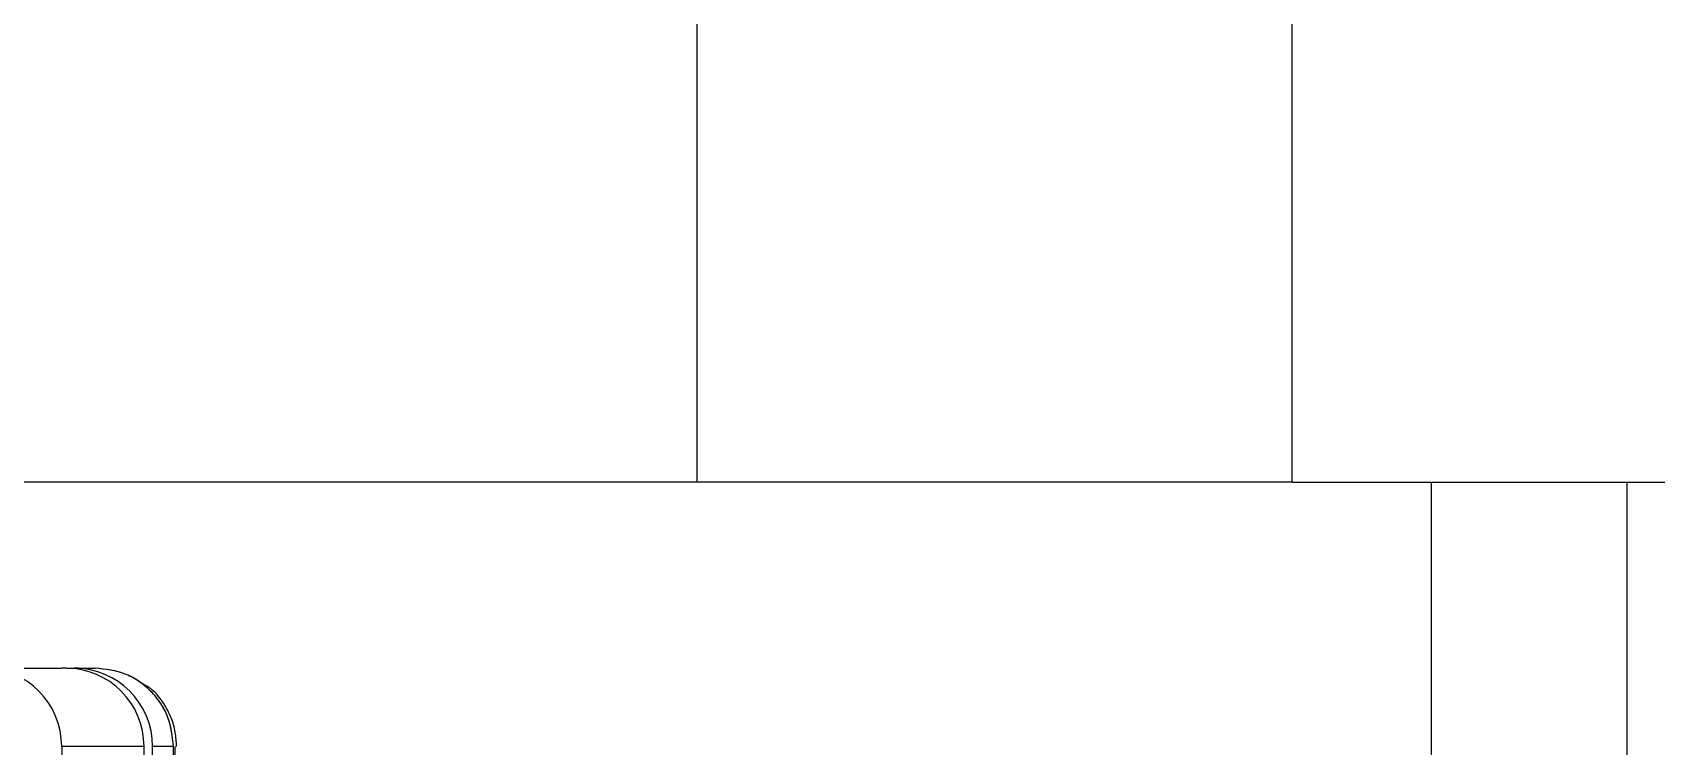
# Model space of a CAD drawing. Header units: millimetres. Extents: x 1258 to 2922, y -135 to 1239.
# Drawn here: x 1958 to 1966.3, y 701.56 to 705.2 of the extents above; entities that cross this region are included whole.
import ezdxf

# ---------------------------------------------------------------- set-up
doc = ezdxf.new("R2010")
doc.units = ezdxf.units.MM
doc.header["$LTSCALE"] = 6

msp = doc.modelspace()

# ---------------------------------------------------------------- linework, layer by layer
at = {"color": 7, "linetype": 'Continuous', "lineweight": 25}
for p, q in [((1964.4357, 702.9073), (1964.4357, 733.9073)), ((1961.396, 702.9073), (1961.396, 732.4073)), ((1961.396, 702.9073), (1953.896, 702.9073)), ((1964.4357, 702.9073), (1961.396, 702.9073)), ((1964.4357, 702.9073), (1967.1564, 702.9073)), ((1966.146, 698.0073), (1966.146, 702.9073)), ((1957.7506, 701.9573), (1958.1493, 701.9573)), ((1958.1711, 701.9573), (1958.1493, 701.9573)), ((1958.1711, 701.9573), (1958.2147, 701.9573)), ((1958.2365, 701.9573), (1958.2147, 701.9573)), ((1958.2147, 701.9549), (1958.2147, 701.9573)), ((1958.2365, 701.9573), (1958.3215, 701.9573)), ((1958.1491, 701.5573), (1958.1491, 697.9073)), ((1958.5696, 701.5573), (1958.1491, 701.5573)), ((1958.5696, 697.9073), (1958.5696, 701.5573)), ((1958.6132, 697.9073), (1958.6132, 701.5573)), ((1958.72, 701.5573), (1958.6132, 701.5573)), ((1958.72, 697.9073), (1958.72, 701.5573)), ((1958.72, 697.9073), (1958.72, 701.5573)), ((1958.7279, 697.9073), (1958.7279, 701.5573))]:
    msp.add_line(p, q, dxfattribs=at)
at = {"color": 8, "linetype": 'Continuous', "lineweight": 25}
msp.add_line((1965.146, 698.0073), (1965.146, 702.9073), dxfattribs=at)
at = {"color": 7, "linetype": 'Continuous', "lineweight": 25}
for centre in [(1957.7498, 701.5581), (1958.1704, 701.5581), (1958.214, 701.5581)]:
    msp.add_arc(centre, 0.3992, 359.89099, 89.89057, dxfattribs=at)
msp.add_open_spline([(1958.72, 701.5573), (1958.714, 701.6097), (1958.702, 701.7146), (1958.6098, 701.8468), (1958.4781, 701.9393), (1958.3737, 701.9513), (1958.3215, 701.9573)], degree=3, dxfattribs=at)
for points, knots in [([(1958.72, 701.5573), (1958.7146, 701.6076), (1958.7064, 701.685), (1958.6568, 701.7782), (1958.6053, 701.8422), (1958.5415, 701.8939), (1958.4487, 701.9437), (1958.3716, 701.952), (1958.3215, 701.9573)], [0, 0, 0, 0, 0.2394568, 0.3683607, 0.5, 0.6316393, 0.7605432, 1, 1, 1, 1]), ([(1958.7359, 701.5573), (1958.7346, 701.5816), (1958.732, 701.6311), (1958.7096, 701.7069), (1958.6706, 701.7809), (1958.6164, 701.85), (1958.5714, 701.8734), (1958.5468, 701.8862)], [0, 0, 0, 0, 0.1722024, 0.3510839, 0.5390764, 0.7482716, 1, 1, 1, 1])]:
    msp.add_open_spline(points, degree=3, knots=knots, dxfattribs=at)

doc.saveas('drawing.dxf')
